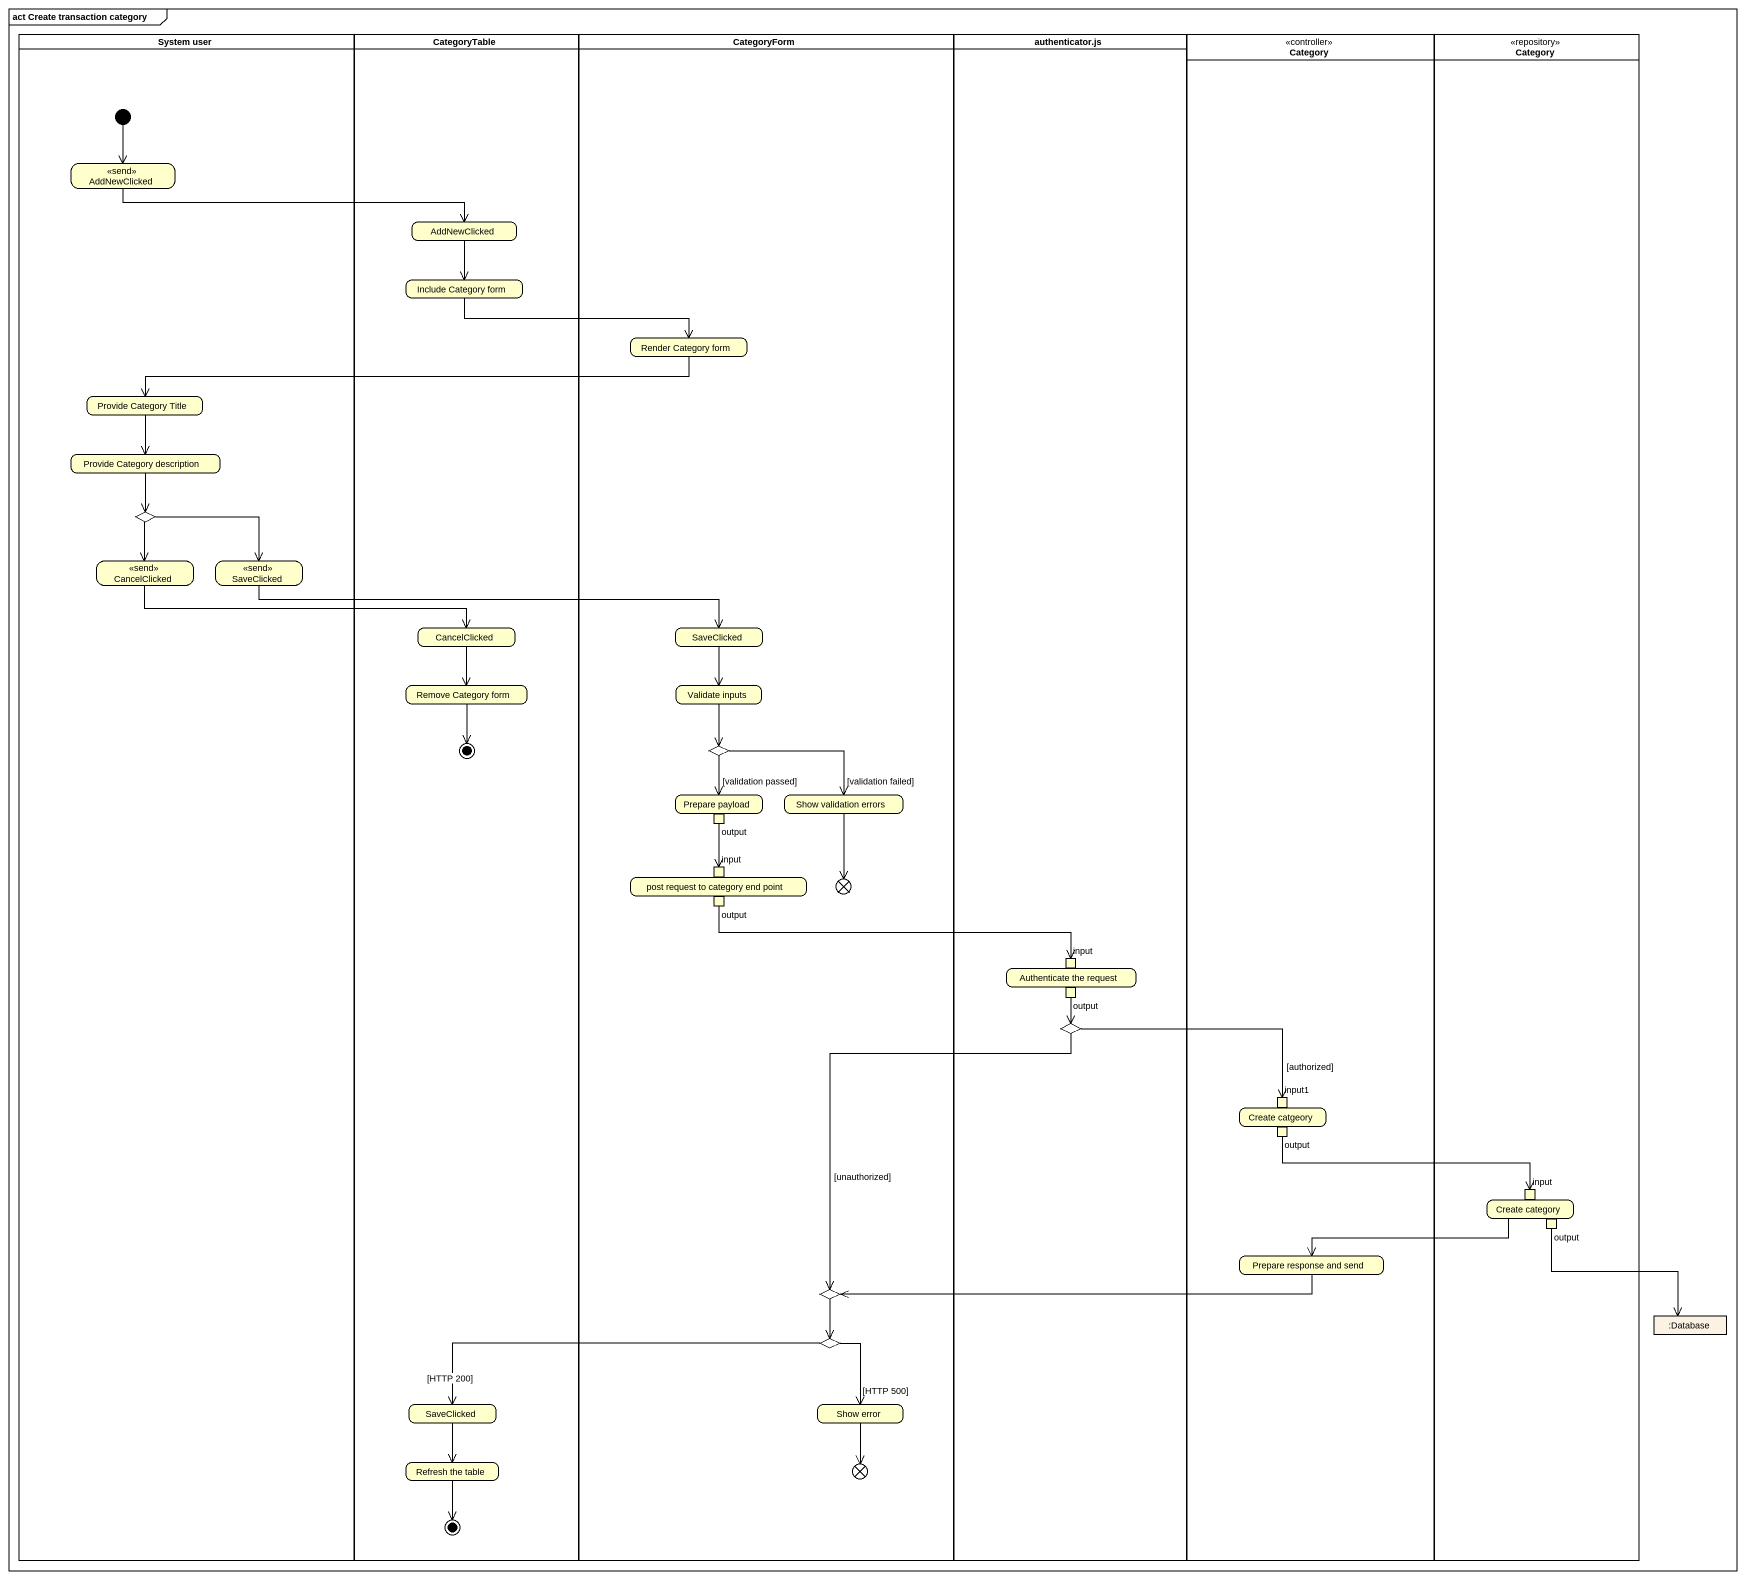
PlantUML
@startuml
mainframe act Create transaction category
hide empty description
state "System user" as System_user <<partition>> {
  state AddNewClicked <<send>> #FFFFCC
  state "Provide Category Title" as Provide_Category_Title #FFFFCC
  state "Provide Category description" as Provide_Category_description #FFFFCC
  state choice1 <<choice>> #FFFFFF
  state CancelClicked <<send>> #FFFFCC
  state SaveClicked <<send>> #FFFFCC
  [*] --> AddNewClicked
}
state CategoryTable <<partition>> {
  state "AddNewClicked" as AddNewClicked_2 #FFFFCC
  state "Include Category form" as Include_Category_form #FFFFCC
  state "CancelClicked" as CancelClicked_2 #FFFFCC
  state "Remove Category form" as Remove_Category_form #FFFFCC
  state final1 <<end>>
  state "SaveClicked" as SaveClicked_3 #FFFFCC
  state "Refresh the table" as Refresh_the_table #FFFFCC
  state final2 <<end>>
}
state CategoryForm <<partition>> {
  state "Render Category form" as Render_Category_form #FFFFCC
  state "SaveClicked" as SaveClicked_2 #FFFFCC
  state "Validate inputs" as Validate_inputs #FFFFCC
  state choice2 <<choice>> #FFFFFF
  state "Prepare payload" as Prepare_payload #FFFFCC {
    state output <<outputPin>> #FFFFCC
  }
  state "Show validation errors" as Show_validation_errors #FFFFCC
  state "post request to category end point" as post_request_to_category #FFFFCC {
    state input <<inputPin>> #FFFFCC
    state "output" as output_2 <<outputPin>> #FFFFCC
  }
  state flowfinal1 <<end>>
  state choice4 <<choice>> #FFFFFF
  state choice5 <<choice>> #FFFFFF
  state "Show error" as Show_error #FFFFCC
  state flowfinal2 <<end>>
}
state "authenticator.js" as authenticator_js <<partition>> {
  state "Authenticate the request" as Authenticate_the_request #FFFFCC {
    state "input" as input_2 <<inputPin>> #FFFFCC
    state "output" as output_3 <<outputPin>> #FFFFCC
  }
  state choice3 <<choice>> #FFFFFF
}
state Category <<controller>> {
  state "Create catgeory" as Create_catgeory #FFFFCC {
    state input1 <<inputPin>> #FFFFCC
    state "output" as output_4 <<outputPin>> #FFFFCC
  }
  state "Prepare response and send" as Prepare_response_and_send #FFFFCC
}
state "Category" as Category_2 <<repository>> {
  state "Create category" as Create_category #FFFFCC {
    state "input" as input_3 <<inputPin>> #FFFFCC
    state "output" as output_5 <<outputPin>> #FFFFCC
  }
}
state ":Database" as Database_ <<object>>
AddNewClicked -right-> AddNewClicked_2
AddNewClicked_2 --> Include_Category_form
Include_Category_form -right-> Render_Category_form
Render_Category_form -left-> Provide_Category_Title
Provide_Category_Title --> Provide_Category_description
Provide_Category_description --> choice1
choice1 --> CancelClicked
choice1 -right-> SaveClicked
CancelClicked -right-> CancelClicked_2
SaveClicked -right-> SaveClicked_2
CancelClicked_2 --> Remove_Category_form
SaveClicked_2 --> Validate_inputs
Remove_Category_form --> final1
Validate_inputs --> choice2
choice2 --> Prepare_payload : [validation passed]
choice2 -right-> Show_validation_errors : [validation failed]
output --> input
Show_validation_errors --> flowfinal1
output_2 -right-> input_2
output_3 --> choice3
choice3 -right-> input1 : [authorized]
choice3 --> choice4 : [unauthorized]
output_4 -right-> input_3
Create_category -left-> Prepare_response_and_send
output_5 --> Database_
choice4 --> choice5
Prepare_response_and_send -left-> choice4
choice5 -left-> SaveClicked_3 : [HTTP 200]
choice5 --> Show_error : [HTTP 500]
SaveClicked_3 --> Refresh_the_table
Show_error --> flowfinal2
Refresh_the_table --> final2
@enduml
